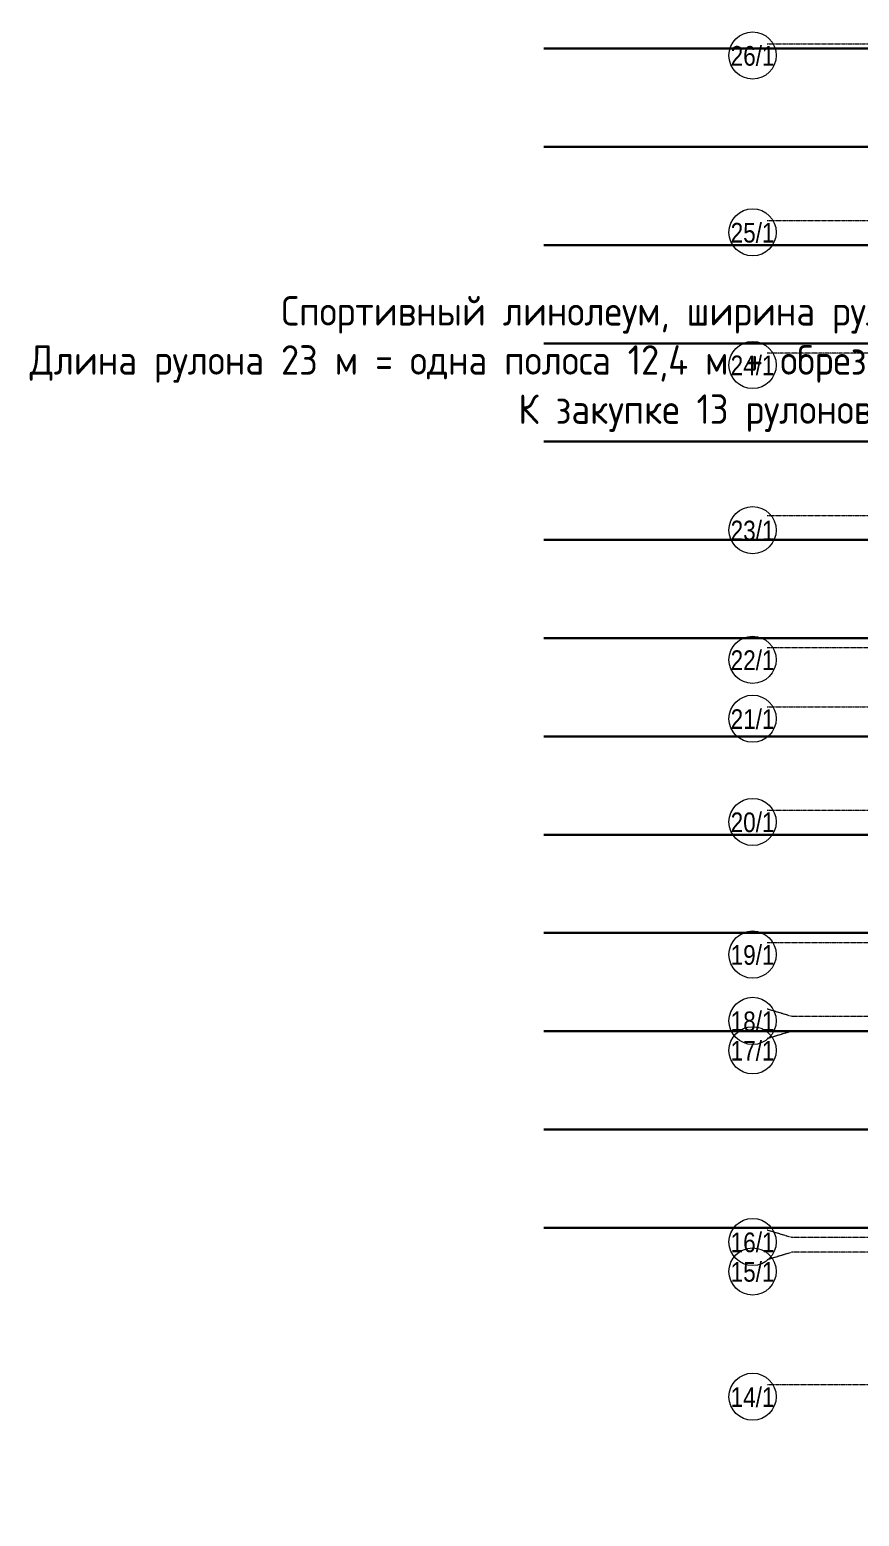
# Model space of a CAD drawing. Header units: millimetres. Extents: x -65509 to 912790, y 446 to 713294.
# Drawn here: x -21076 to -4206, y 223404 to 253661 of the extents above; entities that cross this region are included whole.
import ezdxf
from ezdxf import colors
from ezdxf.entities.mleader import LeaderData, LeaderLine
from ezdxf.enums import TextEntityAlignment as Align
from ezdxf.math import Vec2, Vec3

# ---------------------------------------------------------------- set-up
doc = ezdxf.new("R2010")
doc.units = ezdxf.units.MM
doc.linetypes.add('CENTER2', pattern=[28.575, 19.05, -3.175, 3.175, -3.175])
doc.layers.add('9.1) Рулон', color=30, linetype='Continuous', lineweight=30)
doc.layers.add('РД_Оси_100', color=250, linetype='Continuous', lineweight=0)
doc.styles.add('style1', font='ARIALN.TTF')
doc.styles.add('ккк', font='isocpeur.ttf', dxfattribs={"width": 0.85, "oblique": 15})
doc.styles.add('СПДС', font='isocpeur.ttf', dxfattribs={"width": 0.9})

# ---------------------------------------------------------------- blocks, each defined once
blk = doc.blocks.new('A-iden')
at = {"linetype": 'Continuous', "lineweight": 5}
blk.add_circle((0, -4), 3, dxfattribs=at)
at = {"color": 0, "linetype": 'Continuous', "lineweight": 20, "style": 'ккк', "width": 0.85}
blk.add_attdef('ID', text='', height=8, dxfattribs=at).set_placement((0.31, -3.85), align=Align.MIDDLE_CENTER)
blk = doc.blocks.new('оси_рен')
at = {"layer": 'РД_Оси_100', "color": 251, "linetype": 'CENTER2', "true_color": 0x636466}
for p, q in [((1189697.958, 210913.25), (1241712.916, 210913.25)), ((1189697.958, 207313.25), (1241712.916, 207313.25)), ((1241712.916, 204613.25), (1189697.958, 204613.25)), ((1189697.958, 201313.25), (1241712.916, 201313.25)), ((1241712.916, 198613.25), (1189697.958, 198613.25)), ((1189697.958, 197413.25), (1241712.916, 197413.25)), ((1189697.958, 195313.25), (1241712.916, 195313.25)), ((1225207.916, 183613.25), (1189697.958, 183613.25))]:
    blk.add_line(p, q, dxfattribs=at)
for points in [[(1241712.916, 192613.25), (1189697.958, 192613.25)], [(1241712.916, 191113.25), (1190197.958, 191113.25), (1189697.958, 191263.25)], [(1241712.916, 190813.25), (1190197.958, 190813.25), (1189697.958, 190663.25)], [(1225207.916, 186613.25), (1190197.958, 186613.25), (1189697.958, 186763.25)], [(1225207.916, 186313.25), (1190197.958, 186313.25), (1189697.958, 186163.25)]]:
    blk.add_lwpolyline(points, dxfattribs=at)
at = {"layer": 'РД_Оси_100', "color": 251, "true_color": 0x636466}
ref = blk.add_blockref('A-iden', (1189397.958, 211313.25), dxfattribs=dict(at, xscale=160, yscale=160))
ref.add_attrib('ID', '26/1', dxfattribs={"layer": '0', "linetype": 'Continuous', "height": 400, "style": 'style1'}).set_placement((1189397.958, 210673.25), align=Align.MIDDLE)
ref = blk.add_blockref('A-iden', (1189397.958, 207713.25), dxfattribs=dict(at, xscale=160, yscale=160))
ref.add_attrib('ID', '25/1', dxfattribs={"layer": '0', "linetype": 'Continuous', "height": 400, "style": 'style1'}).set_placement((1189397.958, 207073.25), align=Align.MIDDLE)
ref = blk.add_blockref('A-iden', (1189397.958, 205013.25), dxfattribs=dict(at, xscale=160, yscale=160))
ref.add_attrib('ID', '24/1', dxfattribs={"layer": '0', "linetype": 'Continuous', "height": 400, "style": 'style1'}).set_placement((1189397.958, 204373.25), align=Align.MIDDLE)
ref = blk.add_blockref('A-iden', (1189397.958, 201652.398), dxfattribs=dict(at, xscale=160, yscale=160))
ref.add_attrib('ID', '23/1', dxfattribs={"layer": '0', "linetype": 'Continuous', "height": 400, "style": 'style1'}).set_placement((1189397.958, 201012.398), align=Align.MIDDLE)
ref = blk.add_blockref('A-iden', (1189397.958, 199013.25), dxfattribs=dict(at, xscale=160, yscale=160))
ref.add_attrib('ID', '22/1', dxfattribs={"layer": '0', "linetype": 'Continuous', "height": 400, "style": 'style1'}).set_placement((1189397.958, 198373.25), align=Align.MIDDLE)
ref = blk.add_blockref('A-iden', (1189397.958, 197813.25), dxfattribs=dict(at, xscale=160, yscale=160))
ref.add_attrib('ID', '21/1', dxfattribs={"layer": '0', "linetype": 'Continuous', "height": 400, "style": 'style1'}).set_placement((1189397.958, 197173.25), align=Align.MIDDLE)
ref = blk.add_blockref('A-iden', (1189397.958, 195713.25), dxfattribs=dict(at, xscale=160, yscale=160))
ref.add_attrib('ID', '20/1', dxfattribs={"layer": '0', "linetype": 'Continuous', "height": 400, "style": 'style1'}).set_placement((1189397.958, 195073.25), align=Align.MIDDLE)
ref = blk.add_blockref('A-iden', (1189397.958, 193013.25), dxfattribs=dict(at, xscale=160, yscale=160))
ref.add_attrib('ID', '19/1', dxfattribs={"layer": '0', "linetype": 'Continuous', "height": 400, "style": 'style1'}).set_placement((1189397.958, 192373.25), align=Align.MIDDLE)
ref = blk.add_blockref('A-iden', (1189397.958, 191663.25), dxfattribs=dict(at, xscale=160, yscale=160))
ref.add_attrib('ID', '18/1', dxfattribs={"layer": '0', "linetype": 'Continuous', "height": 400, "style": 'style1'}).set_placement((1189397.958, 191023.25), align=Align.MIDDLE)
ref = blk.add_blockref('A-iden', (1189397.958, 191063.25), dxfattribs=dict(at, xscale=160, yscale=160))
ref.add_attrib('ID', '17/1', dxfattribs={"layer": '0', "linetype": 'Continuous', "height": 400, "style": 'style1'}).set_placement((1189397.958, 190423.25), align=Align.MIDDLE)
ref = blk.add_blockref('A-iden', (1189397.958, 187163.25), dxfattribs=dict(at, xscale=160, yscale=160))
ref.add_attrib('ID', '16/1', dxfattribs={"layer": '0', "linetype": 'Continuous', "height": 400, "style": 'style1'}).set_placement((1189397.958, 186523.25), align=Align.MIDDLE)
ref = blk.add_blockref('A-iden', (1189397.958, 186563.25), dxfattribs=dict(at, xscale=160, yscale=160))
ref.add_attrib('ID', '15/1', dxfattribs={"layer": '0', "linetype": 'Continuous', "height": 400, "style": 'style1'}).set_placement((1189397.958, 185923.25), align=Align.MIDDLE)
ref = blk.add_blockref('A-iden', (1189397.958, 184013.25), dxfattribs=dict(at, xscale=160, yscale=160))
ref.add_attrib('ID', '14/1', dxfattribs={"layer": '0', "linetype": 'Continuous', "height": 400, "style": 'style1'}).set_placement((1189397.958, 183373.25), align=Align.MIDDLE)
blk = doc.blocks.new('*U183')
at = {"color": 30, "lineweight": 30, "true_color": 0xf26722}
blk.add_lwpolyline([(11500, 0), (-11500, 0)], dxfattribs=at)
blk = doc.blocks.new('*U184')
at = {"layer": '9.1) Рулон', "color": 0, "linetype": 'ByBlock', "lineweight": -2, "transparency": 16777216}
for p in [(0, 0), (0, -2000), (0, -4000), (0, -6000), (0, -8000), (0, -10000), (0, -12000), (0, -14000), (0, -16000), (0, -18000), (0, -20000), (0, -22000), (0, -24000)]:
    blk.add_blockref('*U183', p, dxfattribs=at)

msp = doc.modelspace()

# ---------------------------------------------------------------- block references
msp.add_blockref('оси_рен', (-1195772.915, 42463.738))
at = {"layer": '9.1) Рулон'}
msp.add_blockref('*U184', (880, 253276.988), dxfattribs=at)

# ---------------------------------------------------------------- leaders
at = {"layer": '9.1) Рулон', "color": 250, "lineweight": 30}
ml = msp.add_multileader_mtext('Standard', dxfattribs=at)
ml.set_content('Спортивный линолеум, ширина рулона 2 м, \\PДлина рулона 23 м = одна полоса 18 м + обрезок 5 м.\\PК закупке 5 рулонов (230 м2)   ', color=250, style='СПДС')
ml.set_leader_properties()
ml.build(insert=Vec2(0, 0))
ml.multileader.update_dxf_attribs({"arrow_head_size": 400})
ctx = ml.context
ctx.base_point, ctx.char_height, ctx.arrow_head_size, ctx.plane_origin = Vec3(-9320.548, 270042.008), 600, 400, Vec3(14538.806, 262842.973)
ctx.text_align_type = 2
notes = []
notes.append((ctx, [(0, (1, 1, 0), (9294.452, 270042.008), (-1, 0), 8, [(0, [(14538.806, 262842.973)], 0, [])])]))
ctx.mtext.insert, ctx.mtext.alignment, ctx.mtext.flow_direction = Vec3(9284.452, 270432.008), 3, 5
ml = msp.add_multileader_mtext('Standard', dxfattribs=at)
ml.set_content('Спортивный линолеум, ширина рулона 2 м, \\PДлина рулона 23 м = одна полоса 12,4 м + обрезок 10,6 м.\\PК закупке 13 рулонов (598 м2)   ', color=250, style='СПДС')
ml.set_leader_properties()
ml.build(insert=Vec2(0, 0))
ml.multileader.update_dxf_attribs({"arrow_head_size": 400})
ctx = ml.context
ctx.base_point, ctx.char_height, ctx.arrow_head_size, ctx.plane_origin = Vec3(-20866.626, 247849.623), 600, 400, Vec3(4450.728, 240650.587)
ctx.text_align_type = 2
notes.append((ctx, [(0, (1, 1, 0), (-793.626, 247849.623), (-1, 0), 8, [(0, [(4450.728, 240650.587)], 0, [])])]))
ctx.mtext.insert, ctx.mtext.alignment, ctx.mtext.flow_direction = Vec3(-803.626, 248239.623), 3, 5
for ctx, leaders in notes:
    for number, flags, end, landing, length, lines in leaders:
        leader = LeaderData()
        leader.index, (leader.has_last_leader_line, leader.has_dogleg_vector, leader.attachment_direction) = number, flags
        leader.last_leader_point, leader.dogleg_vector, leader.dogleg_length = Vec3(end), Vec3(landing), length
        for number, points, colour, breaks in lines:
            line = LeaderLine()
            line.index, line.vertices, line.color, line.breaks = number, Vec3.list(points), colors.encode_raw_color(colour), breaks
            leader.lines.append(line)
        ctx.leaders.append(leader)

doc.saveas('drawing.dxf')
